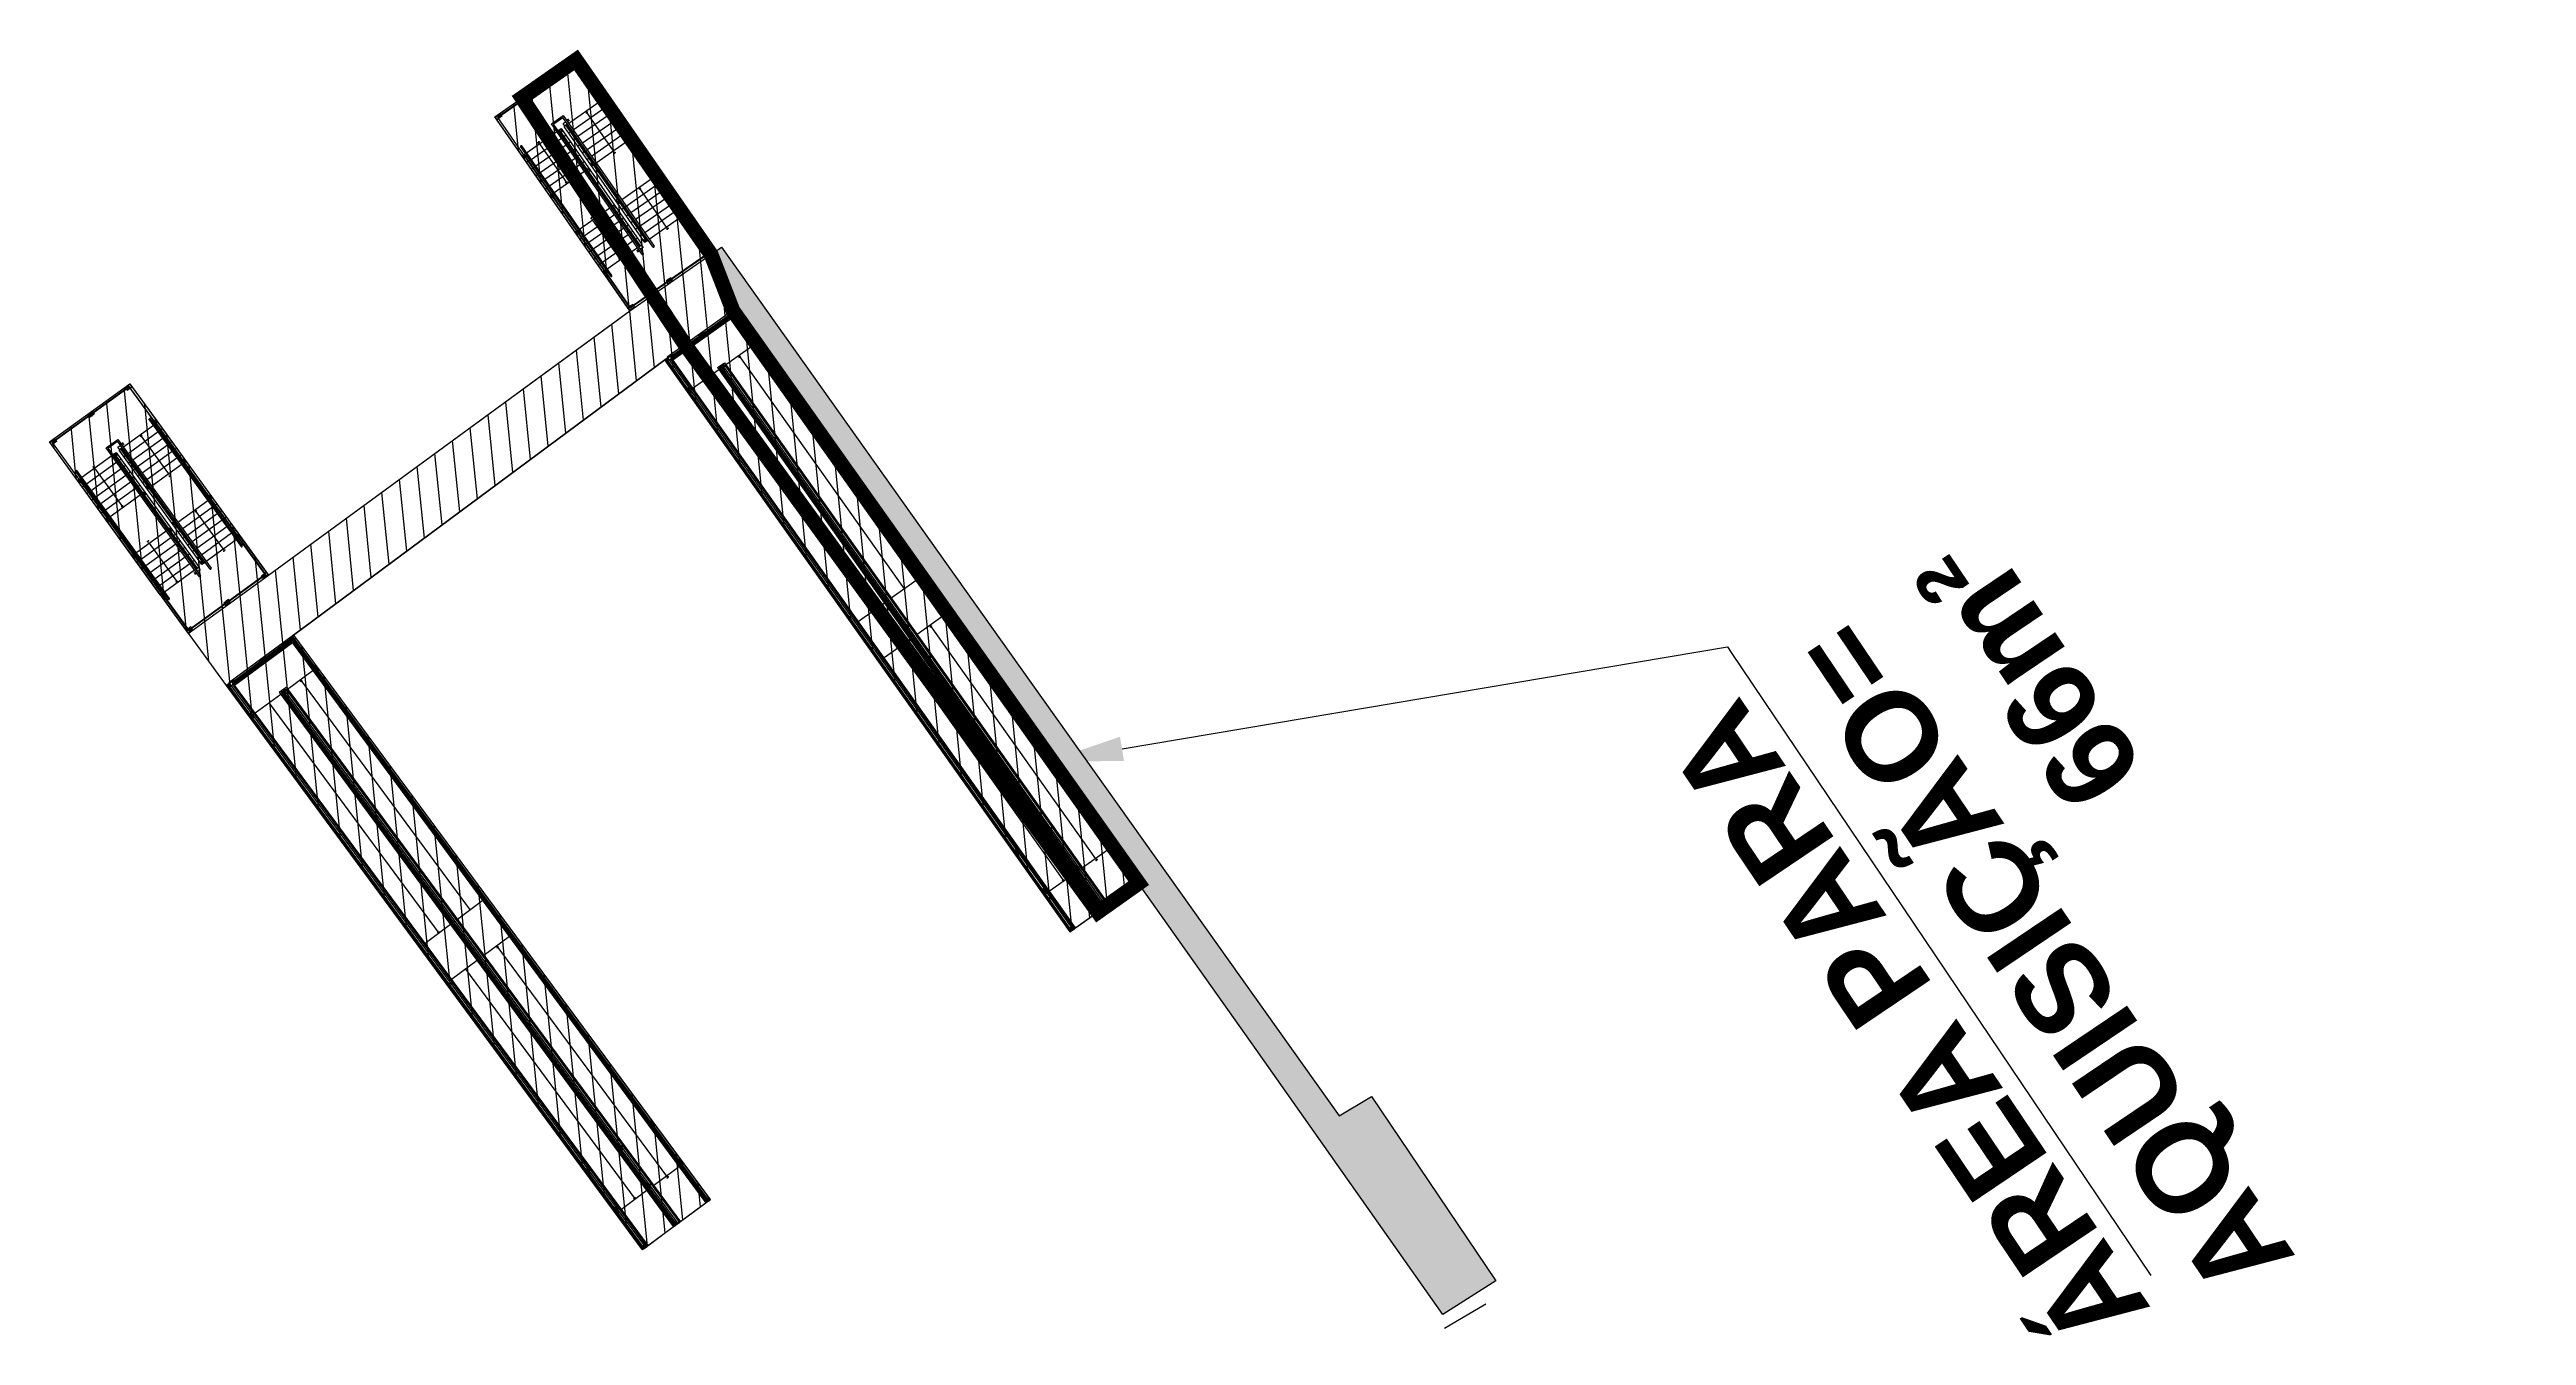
# Model space of a CAD drawing. Header units: metres. Extents: x 292198 to 326394, y 7397335 to 7462838.
# Drawn here: x 297081.4 to 297164.6, y 7452504.4 to 7452547.6 of the extents above; entities that cross this region are included whole.
import ezdxf
from ezdxf import colors
from ezdxf.entities.mleader import LeaderData, LeaderLine
from ezdxf.math import Vec2, Vec3

# ---------------------------------------------------------------- set-up
doc = ezdxf.new("R2010")
doc.units = ezdxf.units.M
doc.layers.get('0').update_dxf_attribs({"color": 5})
for name, color, linetype in [('_CALÇADA A CONSTRUIR', 9, 'Continuous'), ('_PASSARELA A CONSTRUIR', 230, 'Continuous'), ('_TEXTOS PASSARELAS', 2, 'Continuous'), ('_ÁREAA DE AQUISIÇÃO', 2, 'Continuous'), ('ARQ-ALV-BXA', 7, 'Continuous'), ('ARQ-AUX', 1, 'Continuous'), ('ARQ-AUX-02', 7, 'Continuous'), ('ARQ-TXT-QDA', 2, 'Continuous')]:
    doc.layers.add(name, color=color, linetype=linetype)
doc.styles.add('ARIAL', font='arial.ttf')
doc.styles.add('Cota', font='romans.shx')

# ---------------------------------------------------------------- blocks, each defined once
blk = doc.blocks.new('A$C0FA2317C')
at = {"layer": 'ARQ-AUX'}
h = blk.add_hatch(color=230, dxfattribs=at)
edge = h.paths.add_edge_path()
edge.add_arc((11.11, 2.017), 0.0136, 180, 540, ccw=False)
h = blk.add_hatch(color=230, dxfattribs=at)
edge = h.paths.add_edge_path()
edge.add_arc((22.21, 2.017), 0.0136, 180, 540, ccw=False)
h = blk.add_hatch(color=230, dxfattribs=at)
edge = h.paths.add_edge_path()
edge.add_arc((1.51, 0.711), 0.0136, 180, 540, ccw=False)
at = {"layer": 'ARQ-ALV-BXA', "color": 230, "ltscale": 5}
for p, q in [((1.6, 2.7), (0.01, 2.7)), ((3.2, 2.7), (1.61, 2.7)), ((22.205, 2.7), (3.21, 2.7)), ((23.56, 2.7), (22.214, 2.7)), ((23.56, 0), (23.56, 2.7)), ((23.56, 0), (23.56, 2.7)), ((1.6, 1.35), (0.01, 1.35)), ((3.2, 1.35), (1.61, 1.35)), ((22.205, 1.35), (3.21, 1.35)), ((21.868, 1.35), (3.226, 1.35)), ((23.56, 0), (0.005, 0))]:
    blk.add_line(p, q, dxfattribs=at)
at = {"layer": 'ARQ-ALV-BXA', "color": 230, "ltscale": 10}
for p, q in [((1.51, 1.529), (1.51, 2.596)), ((11.11, 1.529), (11.11, 2.596)), ((12.61, 1.529), (12.61, 2.596)), ((22.21, 1.529), (22.21, 2.596)), ((1.51, 0.179), (1.51, 1.246)), ((11.11, 0.179), (11.11, 1.246)), ((12.61, 0.179), (12.61, 1.246)), ((22.21, 0.179), (22.21, 1.246))]:
    blk.add_line(p, q, dxfattribs=at)
for points in [[(0.005, 2.596), (0.005, 1.529)], [(0.005, 1.246), (0.005, 0.179)], [(0.005, 0.025), (0.005, 0)]]:
    blk.add_lwpolyline(points, dxfattribs=at)
at = {"layer": 'ARQ-AUX', "color": 230}
for points in [[(0.105, 2.795), (0.105, 2.825), (0, 2.825), (0, 2.795)], [(0.01, 2.725), (0.105, 2.725), (0.105, 2.755)], [(1.61, 2.825), (1.505, 2.825), (1.505, 2.795)], [(1.505, 2.755), (1.505, 2.725), (1.6, 2.725)], [(1.705, 2.795), (1.705, 2.825), (1.61, 2.825)], [(1.61, 2.725), (1.705, 2.725), (1.705, 2.755)], [(3.21, 2.825), (3.105, 2.825), (3.105, 2.795)], [(3.105, 2.755), (3.105, 2.725), (3.2, 2.725)], [(3.305, 2.795), (3.305, 2.825), (3.21, 2.825)], [(3.21, 2.725), (3.305, 2.725), (3.305, 2.755)], [(22.214, 2.825), (22.11, 2.825), (22.11, 2.795)], [(22.11, 2.755), (22.11, 2.725), (22.205, 2.725)], [(22.31, 2.795), (22.31, 2.825), (22.214, 2.825)], [(22.214, 2.725), (22.31, 2.725), (22.31, 2.755)], [(23.535, 2.725), (23.535, 2.825), (23.43, 2.825), (23.43, 2.795)], [(23.43, 2.755), (23.43, 2.725), (23.535, 2.725)], [(23.465, 2.5), (23.435, 2.5), (23.435, 2.7), (23.535, 2.7), (23.535, 2.5), (23.505, 2.5)], [(1.573, 2.045), (1.51, 2.017)], [(11.11, 2.017), (1.51, 2.017)], [(1.573, 1.99), (1.51, 2.017)], [(12.668, 2.045), (12.605, 2.017)], [(12.668, 1.99), (12.605, 2.017)], [(22.21, 2.017), (12.61, 2.017)], [(0.105, 1.445), (0.105, 1.475), (0.01, 1.475)], [(0.01, 1.375), (0.105, 1.375), (0.105, 1.405)], [(1.6, 1.475), (1.505, 1.475), (1.505, 1.445)], [(1.505, 1.405), (1.505, 1.375), (1.6, 1.375)], [(1.705, 1.445), (1.705, 1.475), (1.61, 1.475)], [(1.61, 1.375), (1.705, 1.375), (1.705, 1.405)], [(3.2, 1.475), (3.105, 1.475), (3.105, 1.445)], [(3.105, 1.405), (3.105, 1.375), (3.2, 1.375)], [(3.305, 1.445), (3.305, 1.475), (3.21, 1.475)], [(3.21, 1.375), (3.305, 1.375), (3.305, 1.405)], [(22.205, 1.475), (22.11, 1.475), (22.11, 1.445)], [(22.11, 1.405), (22.11, 1.375), (22.205, 1.375)], [(23.435, 1.33), (23.435, 1.425), (23.465, 1.425)], [(23.465, 1.225), (23.435, 1.225), (23.435, 1.32)], [(23.505, 1.425), (23.535, 1.425), (23.535, 1.225), (23.505, 1.225)], [(0, 0.055), (0, 0.025), (0.105, 0.025), (0.105, 0.055)], [(0.105, 0.095), (0.105, 0.125), (0.01, 0.125)], [(1.6, 0.125), (1.505, 0.125), (1.505, 0.095)], [(1.505, 0.055), (1.505, 0.025), (1.61, 0.025)], [(11.11, 0.711), (1.51, 0.711)], [(1.705, 0.095), (1.705, 0.125), (1.61, 0.125)], [(1.61, 0.025), (1.705, 0.025), (1.705, 0.055)], [(3.2, 0.125), (3.105, 0.125), (3.105, 0.095)], [(3.105, 0.055), (3.105, 0.025), (3.21, 0.025)], [(3.305, 0.095), (3.305, 0.125), (3.21, 0.125)], [(3.21, 0.025), (3.305, 0.025), (3.305, 0.055)], [(11.047, 0.739), (11.11, 0.711)], [(11.047, 0.684), (11.11, 0.711)], [(22.21, 0.711), (12.61, 0.711)], [(22.205, 0.125), (22.11, 0.125), (22.11, 0.095)], [(22.11, 0.055), (22.11, 0.025), (22.214, 0.025)], [(22.147, 0.739), (22.21, 0.711)], [(22.147, 0.684), (22.21, 0.711)], [(22.31, 0.095), (22.31, 0.125), (22.214, 0.125)], [(22.214, 0.025), (22.31, 0.025), (22.31, 0.055)], [(23.435, 0.055), (23.435, 0), (23.535, 0), (23.535, 0.2), (23.505, 0.2)], [(23.465, 0.2), (23.435, 0.2), (23.435, 0.095)]]:
    blk.add_lwpolyline(points, dxfattribs=at)
for points in [[(0.01, 2.755), (0, 2.755), (0, 2.64), (0.01, 2.64)], [(1.61, 2.755), (1.6, 2.755), (1.6, 2.64), (1.61, 2.64)], [(3.21, 2.755), (3.2, 2.755), (3.2, 2.64), (3.21, 2.64)], [(22.214, 2.755), (22.205, 2.755), (22.205, 2.64), (22.214, 2.64)], [(0.01, 1.445), (0, 1.445), (0, 1.485), (0.01, 1.485)], [(0.01, 1.405), (0, 1.405), (0, 1.29), (0.01, 1.29)], [(1.61, 1.445), (1.6, 1.445), (1.6, 1.485), (1.61, 1.485)], [(1.61, 1.405), (1.6, 1.405), (1.6, 1.29), (1.61, 1.29)], [(3.21, 1.445), (3.2, 1.445), (3.2, 1.485), (3.21, 1.485)], [(3.21, 1.405), (3.2, 1.405), (3.2, 1.29), (3.21, 1.29)], [(22.214, 1.445), (22.205, 1.445), (22.205, 1.485), (22.214, 1.485)], [(22.214, 1.405), (22.205, 1.405), (22.205, 1.29), (22.214, 1.29)], [(23.425, 1.33), (23.465, 1.33), (23.465, 1.32), (23.425, 1.32)], [(0.01, 0.095), (0, 0.095), (0, 0.135), (0.01, 0.135)], [(1.61, 0.095), (1.6, 0.095), (1.6, 0.135), (1.61, 0.135)], [(3.21, 0.095), (3.2, 0.095), (3.2, 0.135), (3.21, 0.135)], [(22.214, 0.095), (22.205, 0.095), (22.205, 0.135), (22.214, 0.135)]]:
    blk.add_lwpolyline(points, close=True, dxfattribs=at)
for centre in [(11.11, 2.017), (22.21, 2.017), (1.51, 0.711)]:
    blk.add_circle(centre, 0.0136, dxfattribs=at)
at = {"layer": 'ARQ-AUX-02', "color": 230}
for p, q in [((0, 2.64), (23.425, 2.64)), ((0, 2.596), (23.38, 2.596)), ((23.425, 0.135), (23.425, 2.64)), ((23.465, 0.095), (23.465, 2.605)), ((23.505, 0.055), (23.505, 2.605)), ((22.299, 1.529), (0, 1.529)), ((22.254, 1.485), (0, 1.485)), ((22.254, 1.29), (0, 1.29)), ((22.299, 1.246), (0, 1.246)), ((22.254, 1.485), (22.254, 1.29)), ((22.299, 1.529), (22.299, 1.246)), ((0, 0.179), (23.38, 0.179)), ((0, 0.135), (23.425, 0.135))]:
    blk.add_line(p, q, dxfattribs=at)
for points in [[(0.01, 2.755), (0, 2.755), (0, 2.795), (0.01, 2.795)], [(1.61, 2.755), (1.6, 2.755), (1.6, 2.795), (1.61, 2.795)], [(3.21, 2.755), (3.2, 2.755), (3.2, 2.795), (3.21, 2.795)], [(22.214, 2.755), (22.205, 2.755), (22.205, 2.795), (22.214, 2.795)], [(23.465, 2.605), (23.465, 2.595), (23.505, 2.595), (23.505, 2.605)], [(23.535, 2.755), (23.525, 2.755), (23.525, 2.795), (23.535, 2.795)], [(0.01, 1.405), (0, 1.405), (0, 1.445), (0.01, 1.445)], [(1.61, 1.405), (1.6, 1.405), (1.6, 1.445), (1.61, 1.445)], [(3.21, 1.405), (3.2, 1.405), (3.2, 1.445), (3.21, 1.445)], [(22.214, 1.405), (22.205, 1.405), (22.205, 1.445), (22.214, 1.445)], [(23.465, 1.33), (23.465, 1.32), (23.505, 1.32), (23.505, 1.33)], [(0.01, 0.055), (0, 0.055), (0, 0.095), (0.01, 0.095)], [(1.61, 0.055), (1.6, 0.055), (1.6, 0.095), (1.61, 0.095)], [(3.21, 0.055), (3.2, 0.055), (3.2, 0.095), (3.21, 0.095)], [(22.214, 0.055), (22.205, 0.055), (22.205, 0.095), (22.214, 0.095)], [(23.465, 0.095), (23.465, 0.105), (23.505, 0.105), (23.505, 0.095)], [(23.495, 0.095), (23.505, 0.095), (23.505, 0.055), (23.495, 0.055)]]:
    blk.add_lwpolyline(points, close=True, dxfattribs=at)
for points in [[(0.01, 2.795), (23.525, 2.795)], [(0.01, 2.755), (23.525, 2.755)], [(23.38, 2.596), (23.38, 0.179)], [(23.425, 2.64), (23.425, 0.135)], [(0.01, 1.445), (22.205, 1.445)], [(22.205, 1.405), (0.01, 1.405)], [(23.465, 0.095), (0.01, 0.095)], [(0.01, 0.055), (23.505, 0.055)]]:
    blk.add_lwpolyline(points, dxfattribs=at)
at = {"layer": 'ARQ-TXT-QDA', "color": 230, "insert": (1.476, 0.735), "char_height": 0.06, "attachment_point": 3, "rotation": 0, "style": 'Cota'}
blk.add_mtext_dynamic_manual_height_columns('S', width=0.20593, gutter_width=1, heights=[0], dxfattribs=at)
blk = doc.blocks.new('A$C2B945DDC')
at = {"layer": 'ARQ-AUX'}
h = blk.add_hatch(color=230, dxfattribs=at)
edge = h.paths.add_edge_path()
edge.add_arc((3.22, 2.624), 0.0136, 360, 720, ccw=False)
h = blk.add_hatch(color=230, dxfattribs=at)
edge = h.paths.add_edge_path()
edge.add_arc((6.34, 2.624), 0.0136, 360, 720, ccw=False)
h = blk.add_hatch(color=230, dxfattribs=at)
edge = h.paths.add_edge_path()
edge.add_arc((1.6, 0.72), 0.0136, 180, 540, ccw=False)
h = blk.add_hatch(color=230, dxfattribs=at)
edge = h.paths.add_edge_path()
edge.add_arc((4.72, 0.72), 0.0136, 180, 540, ccw=False)
at = {"color": 230, "ltscale": 20}
for centre, start, end in [((1.322, 3.177), 89.98701, 270.01299), ((6.618, 3.177), 269.98701, 90.01299), ((1.322, 1.892), 89.98701, 270.01299), ((1.322, 1.452), 89.98701, 270.01299), ((1.322, 0.167), 89.98701, 270.01299)]:
    blk.add_arc(centre, 0.0222, start, end, dxfattribs=at)
at = {"layer": 'ARQ-ALV-BXA', "color": 230, "ltscale": 10}
for points in [[(1.6, 3.334), (0, 3.334), (0, 0.009), (1.6, 0.009)], [(1.6, 3.334), (6.34, 3.334), (6.34, 3.199)], [(1.6, 3.334), (1.6, 3.199)], [(1.87, 3.334), (1.87, 3.269)], [(2.14, 3.334), (2.14, 3.269)], [(2.41, 3.334), (2.41, 3.269)], [(2.68, 3.334), (2.68, 3.269)], [(2.95, 3.334), (2.95, 3.269)], [(3.22, 3.334), (3.22, 1.914)], [(4.72, 3.334), (4.72, 3.199)], [(4.99, 3.334), (4.99, 3.269)], [(5.26, 3.334), (5.26, 3.269)], [(5.53, 3.334), (5.53, 3.269)], [(5.8, 3.334), (5.8, 3.269)], [(6.07, 3.334), (6.07, 3.269)], [(1.6, 3.155), (1.6, 1.914)], [(1.87, 3.249), (1.87, 3.199)], [(1.87, 3.155), (1.87, 1.914)], [(2.14, 3.249), (2.14, 3.199)], [(2.14, 3.155), (2.14, 1.914)], [(2.41, 3.249), (2.41, 3.199)], [(2.41, 3.155), (2.41, 1.914)], [(2.68, 3.249), (2.68, 3.199)], [(2.68, 3.155), (2.68, 1.914)], [(2.95, 3.249), (2.95, 3.199)], [(2.95, 3.155), (2.95, 1.914)], [(4.72, 3.155), (4.72, 1.914)], [(4.99, 3.249), (4.99, 3.199)], [(4.99, 3.155), (4.99, 1.734)], [(5.26, 3.249), (5.26, 3.199)], [(5.26, 3.155), (5.26, 1.914)], [(5.53, 3.249), (5.53, 3.199)], [(5.53, 3.155), (5.53, 1.914)], [(5.8, 3.249), (5.8, 3.199)], [(5.8, 3.155), (5.8, 1.914)], [(6.07, 3.249), (6.07, 3.199)], [(6.07, 3.155), (6.07, 1.914)], [(6.34, 3.155), (6.34, 1.914)], [(1.6, 1.869), (1.6, 1.734)], [(6.34, 1.734), (1.6, 1.734)], [(1.87, 1.869), (1.87, 1.819)], [(1.87, 1.799), (1.87, 1.734)], [(2.14, 1.869), (2.14, 1.819)], [(2.14, 1.799), (2.14, 1.734)], [(2.41, 1.869), (2.41, 1.819)], [(2.41, 1.799), (2.41, 1.734)], [(2.68, 1.869), (2.68, 1.819)], [(2.68, 1.799), (2.68, 1.734)], [(2.95, 1.869), (2.95, 1.819)], [(2.95, 1.799), (2.95, 1.734)], [(3.22, 1.869), (3.22, 1.734)], [(4.72, 1.869), (4.72, 1.734)], [(5.26, 1.869), (5.26, 1.819)], [(5.26, 1.799), (5.26, 1.734)], [(5.53, 1.869), (5.53, 1.819)], [(5.53, 1.799), (5.53, 1.734)], [(5.8, 1.869), (5.8, 1.819)], [(5.8, 1.799), (5.8, 1.734)], [(6.07, 1.869), (6.07, 1.819)], [(6.07, 1.799), (6.07, 1.734)], [(6.34, 1.869), (6.34, 1.734)], [(1.6, 1.474), (1.6, 1.609)], [(1.6, 1.609), (6.34, 1.609)], [(1.6, 0.189), (1.6, 1.43)], [(1.87, 1.544), (1.87, 1.609)], [(1.87, 1.474), (1.87, 1.524)], [(1.87, 0.189), (1.87, 1.43)], [(2.14, 1.544), (2.14, 1.609)], [(2.14, 1.474), (2.14, 1.524)], [(2.14, 0.189), (2.14, 1.43)], [(2.41, 1.544), (2.41, 1.609)], [(2.41, 1.474), (2.41, 1.524)], [(2.41, 0.189), (2.41, 1.43)], [(2.68, 1.544), (2.68, 1.609)], [(2.68, 1.474), (2.68, 1.524)], [(2.68, 0.189), (2.68, 1.43)], [(2.95, 0.189), (2.95, 1.609)], [(3.22, 1.474), (3.22, 1.609)], [(3.22, 0.189), (3.22, 1.43)], [(4.72, 1.474), (4.72, 1.609)], [(4.72, 0.009), (4.72, 1.43)], [(4.99, 1.544), (4.99, 1.609)], [(4.99, 1.474), (4.99, 1.524)], [(4.99, 0.189), (4.99, 1.43)], [(5.26, 1.544), (5.26, 1.609)], [(5.26, 1.474), (5.26, 1.524)], [(5.26, 0.189), (5.26, 1.43)], [(5.53, 1.544), (5.53, 1.609)], [(5.53, 1.474), (5.53, 1.524)], [(5.53, 0.189), (5.53, 1.43)], [(5.8, 1.544), (5.8, 1.609)], [(5.8, 1.474), (5.8, 1.524)], [(5.8, 0.189), (5.8, 1.43)], [(6.07, 1.544), (6.07, 1.609)], [(6.07, 1.474), (6.07, 1.524)], [(6.07, 0.189), (6.07, 1.43)], [(6.34, 1.474), (6.34, 1.609)], [(6.34, 0.189), (6.34, 1.43)], [(6.34, 0.009), (1.6, 0.009), (1.6, 0.144)], [(1.87, 0.094), (1.87, 0.144)], [(1.87, 0.009), (1.87, 0.074)], [(2.14, 0.094), (2.14, 0.144)], [(2.14, 0.009), (2.14, 0.074)], [(2.41, 0.094), (2.41, 0.144)], [(2.41, 0.009), (2.41, 0.074)], [(2.68, 0.094), (2.68, 0.144)], [(2.68, 0.009), (2.68, 0.074)], [(2.95, 0.094), (2.95, 0.144)], [(2.95, 0.009), (2.95, 0.074)], [(3.22, 0.009), (3.22, 0.144)], [(4.99, 0.094), (4.99, 0.144)], [(4.99, 0.009), (4.99, 0.074)], [(5.26, 0.094), (5.26, 0.144)], [(5.26, 0.009), (5.26, 0.074)], [(5.53, 0.094), (5.53, 0.144)], [(5.53, 0.009), (5.53, 0.074)], [(5.8, 0.094), (5.8, 0.144)], [(5.8, 0.009), (5.8, 0.074)], [(6.07, 0.094), (6.07, 0.144)], [(6.07, 0.009), (6.07, 0.074)], [(6.34, 0.009), (6.34, 0.144)]]:
    blk.add_lwpolyline(points, dxfattribs=at)
at = {"layer": 'ARQ-AUX', "color": 230}
for points in [[(0.095, 3.134), (0.125, 3.134), (0.125, 3.334), (0.025, 3.334), (0.025, 3.134), (0.055, 3.134)], [(7.845, 3.134), (7.815, 3.134), (7.815, 3.334), (7.915, 3.334), (7.915, 3.134), (7.885, 3.134)], [(1.6, 3.269), (1.6, 3.269), (1.6, 3.309), (1.495, 3.309), (1.495, 3.209), (1.59, 3.209)], [(1.6, 3.209), (1.6, 3.209)], [(1.663, 2.652), (1.6, 2.624)], [(3.22, 2.624), (1.6, 2.624)], [(1.663, 2.596), (1.6, 2.624)], [(3.22, 3.269), (3.22, 3.269), (3.22, 3.309), (3.115, 3.309), (3.115, 3.269)], [(3.115, 3.249), (3.115, 3.209), (3.21, 3.209)], [(4.72, 3.269), (4.72, 3.269), (4.72, 3.309), (4.615, 3.309), (4.615, 3.269)], [(4.615, 3.249), (4.615, 3.209), (4.71, 3.209)], [(4.783, 2.652), (4.72, 2.624)], [(6.34, 2.624), (4.72, 2.624)], [(4.783, 2.596), (4.72, 2.624)], [(6.34, 3.269), (6.34, 3.269), (6.34, 3.309), (6.235, 3.309), (6.235, 3.269)], [(6.235, 3.249), (6.235, 3.209), (6.33, 3.209)], [(0.065, 1.772), (0.025, 1.772), (0.025, 1.572), (0.065, 1.572)], [(0.125, 1.677), (0.125, 1.772), (0.085, 1.772)], [(0.085, 1.572), (0.125, 1.572), (0.125, 1.667)], [(1.6, 1.799), (1.6, 1.799), (1.6, 1.759), (1.495, 1.759), (1.495, 1.859), (1.59, 1.859)], [(3.115, 1.819), (3.115, 1.859), (3.21, 1.859)], [(3.22, 1.799), (3.22, 1.799), (3.22, 1.759), (3.115, 1.759), (3.115, 1.799)], [(4.615, 1.819), (4.615, 1.859), (4.71, 1.859)], [(4.72, 1.799), (4.72, 1.799), (4.72, 1.759), (4.615, 1.759), (4.615, 1.799)], [(6.235, 1.819), (6.235, 1.859), (6.33, 1.859)], [(6.34, 1.799), (6.34, 1.799), (6.34, 1.759), (6.235, 1.759), (6.235, 1.799)], [(7.815, 1.677), (7.815, 1.772), (7.855, 1.772)], [(7.855, 1.572), (7.815, 1.572), (7.815, 1.667)], [(7.875, 1.772), (7.915, 1.772), (7.915, 1.572), (7.875, 1.572)], [(1.6, 1.544), (1.6, 1.544), (1.6, 1.584), (1.705, 1.584), (1.705, 1.544)], [(1.705, 1.524), (1.705, 1.484), (1.61, 1.484)], [(3.22, 1.544), (3.22, 1.544), (3.22, 1.584), (3.325, 1.584), (3.325, 1.544)], [(3.325, 1.524), (3.325, 1.484), (3.23, 1.484)], [(4.72, 1.544), (4.72, 1.544), (4.72, 1.584), (4.825, 1.584), (4.825, 1.544)], [(4.825, 1.524), (4.825, 1.484), (4.73, 1.484)], [(6.34, 1.544), (6.34, 1.544), (6.34, 1.584), (6.445, 1.584), (6.445, 1.484), (6.35, 1.484)], [(0.125, 0.074), (0.125, 0.009), (0.025, 0.009), (0.025, 0.209), (0.065, 0.209)], [(0.085, 0.209), (0.125, 0.209), (0.125, 0.094)], [(1.6, 0.72), (3.22, 0.72)], [(1.6, 0.074), (1.6, 0.074), (1.6, 0.034), (1.705, 0.034), (1.705, 0.074)], [(1.705, 0.094), (1.705, 0.134), (1.61, 0.134)], [(3.157, 0.747), (3.22, 0.72)], [(3.157, 0.692), (3.22, 0.72)], [(3.22, 0.074), (3.22, 0.074), (3.22, 0.034), (3.325, 0.034), (3.325, 0.074)], [(3.325, 0.094), (3.325, 0.134), (3.23, 0.134)], [(4.72, 0.72), (6.34, 0.72)], [(4.72, 0.074), (4.72, 0.074), (4.72, 0.034), (4.825, 0.034), (4.825, 0.074)], [(4.825, 0.094), (4.825, 0.134), (4.73, 0.134)], [(6.277, 0.747), (6.34, 0.72)], [(6.277, 0.692), (6.34, 0.72)], [(6.34, 0.074), (6.34, 0.074), (6.34, 0.034), (6.445, 0.034), (6.445, 0.134), (6.35, 0.134)], [(6.34, 0.134), (6.34, 0.134)], [(7.815, 0.074), (7.815, 0.009), (7.915, 0.009), (7.915, 0.209), (7.875, 0.209)], [(7.855, 0.209), (7.815, 0.209), (7.815, 0.094)]]:
    blk.add_lwpolyline(points, dxfattribs=at)
for points in [[(1.59, 3.199), (1.59, 3.249), (1.6, 3.249), (1.6, 3.199)], [(3.21, 3.199), (3.21, 3.249), (3.22, 3.249), (3.22, 3.199)], [(4.71, 3.199), (4.71, 3.249), (4.72, 3.249), (4.72, 3.199)], [(6.33, 3.199), (6.33, 3.249), (6.34, 3.249), (6.34, 3.199)], [(0.135, 1.677), (0.095, 1.677), (0.095, 1.667), (0.135, 1.667)], [(1.59, 1.869), (1.59, 1.819), (1.6, 1.819), (1.6, 1.869)], [(3.21, 1.869), (3.21, 1.819), (3.22, 1.819), (3.22, 1.869)], [(4.71, 1.869), (4.71, 1.819), (4.72, 1.819), (4.72, 1.869)], [(6.33, 1.869), (6.33, 1.819), (6.34, 1.819), (6.34, 1.869)], [(7.805, 1.677), (7.845, 1.677), (7.845, 1.667), (7.805, 1.667)], [(1.61, 1.474), (1.61, 1.524), (1.6, 1.524), (1.6, 1.474)], [(3.23, 1.474), (3.23, 1.524), (3.22, 1.524), (3.22, 1.474)], [(4.73, 1.474), (4.73, 1.524), (4.72, 1.524), (4.72, 1.474)], [(6.35, 1.474), (6.35, 1.524), (6.34, 1.524), (6.34, 1.474)], [(1.61, 0.144), (1.61, 0.094), (1.6, 0.094), (1.6, 0.144)], [(3.23, 0.144), (3.23, 0.094), (3.22, 0.094), (3.22, 0.144)], [(4.73, 0.144), (4.73, 0.094), (4.72, 0.094), (4.72, 0.144)], [(6.35, 0.144), (6.35, 0.094), (6.34, 0.094), (6.34, 0.144)]]:
    blk.add_lwpolyline(points, close=True, dxfattribs=at)
for centre in [(3.22, 2.624), (6.34, 2.624), (1.6, 0.72), (4.72, 0.72)]:
    blk.add_circle(centre, 0.0136, dxfattribs=at)
at = {"layer": 'ARQ-AUX-02', "color": 230}
for p, q in [((0.065, 0.074), (0.065, 3.239)), ((0.075, 3.269), (7.865, 3.269)), ((0.085, 3.249), (6.34, 3.249)), ((0.085, 0.094), (0.085, 3.239)), ((1.322, 3.199), (6.618, 3.199)), ((1.322, 3.155), (6.618, 3.155)), ((7.855, 0.094), (7.855, 3.239)), ((7.875, 0.074), (7.875, 3.239)), ((1.6, 1.819), (6.34, 1.819)), ((1.6, 1.799), (6.34, 1.799)), ((6.34, 1.544), (1.6, 1.544)), ((6.34, 1.524), (1.6, 1.524)), ((6.34, 0.094), (0.075, 0.094)), ((6.34, 0.074), (0.075, 0.074)), ((6.618, 0.189), (1.322, 0.189)), ((6.618, 0.144), (1.322, 0.144))]:
    blk.add_line(p, q, dxfattribs=at)
for points in [[(6.34, 3.334), (7.94, 3.334), (7.94, 0.009), (6.34, 0.009)], [(1.322, 1.914), (6.662, 1.914), (6.662, 1.43), (1.322, 1.43)], [(6.618, 1.869), (1.322, 1.869)], [(6.618, 1.869), (6.618, 1.474)], [(1.322, 1.474), (6.618, 1.474)], [(7.855, 0.094), (6.35, 0.094)], [(6.35, 0.074), (7.875, 0.074)]]:
    blk.add_lwpolyline(points, dxfattribs=at)
for points in [[(0.075, 3.249), (0.065, 3.249), (0.065, 3.269), (0.075, 3.269)], [(0.085, 3.249), (0.085, 3.24), (0.065, 3.24), (0.065, 3.249)], [(1.6, 3.249), (1.59, 3.249), (1.59, 3.269), (1.6, 3.269)], [(3.22, 3.249), (3.21, 3.249), (3.21, 3.269), (3.22, 3.269)], [(4.72, 3.249), (4.71, 3.249), (4.71, 3.269), (4.72, 3.269)], [(6.34, 3.249), (6.33, 3.249), (6.33, 3.269), (6.34, 3.269)], [(7.855, 3.249), (7.855, 3.24), (7.875, 3.24), (7.875, 3.249)], [(7.865, 3.249), (7.875, 3.249), (7.875, 3.269), (7.865, 3.269)], [(0.095, 1.677), (0.095, 1.667), (0.055, 1.667), (0.055, 1.677)], [(1.6, 1.819), (1.59, 1.819), (1.59, 1.799), (1.6, 1.799)], [(3.22, 1.819), (3.21, 1.819), (3.21, 1.799), (3.22, 1.799)], [(4.72, 1.819), (4.71, 1.819), (4.71, 1.799), (4.72, 1.799)], [(6.34, 1.819), (6.33, 1.819), (6.33, 1.799), (6.34, 1.799)], [(7.845, 1.677), (7.845, 1.667), (7.885, 1.667), (7.885, 1.677)], [(1.6, 1.524), (1.61, 1.524), (1.61, 1.544), (1.6, 1.544)], [(3.22, 1.524), (3.23, 1.524), (3.23, 1.544), (3.22, 1.544)], [(4.72, 1.524), (4.73, 1.524), (4.73, 1.544), (4.72, 1.544)], [(6.34, 1.524), (6.35, 1.524), (6.35, 1.544), (6.34, 1.544)], [(0.085, 0.094), (0.085, 0.104), (0.065, 0.104), (0.065, 0.094)], [(0.075, 0.094), (0.065, 0.094), (0.065, 0.074), (0.075, 0.074)], [(1.6, 0.094), (1.61, 0.094), (1.61, 0.074), (1.6, 0.074)], [(3.22, 0.094), (3.23, 0.094), (3.23, 0.074), (3.22, 0.074)], [(4.72, 0.094), (4.73, 0.094), (4.73, 0.074), (4.72, 0.074)], [(6.34, 0.094), (6.35, 0.094), (6.35, 0.074), (6.34, 0.074)], [(7.855, 0.094), (7.855, 0.104), (7.875, 0.104), (7.875, 0.094)], [(7.865, 0.094), (7.875, 0.094), (7.875, 0.074), (7.865, 0.074)]]:
    blk.add_lwpolyline(points, close=True, dxfattribs=at)
at = {"layer": 'ARQ-TXT-QDA', "color": 230, "char_height": 0.06, "width": 2.66862, "attachment_point": 3, "style": 'Cota'}
for insert, rotation in [((3.27, 2.581), 180), ((6.371, 2.59), 180), ((1.569, 0.754), 0), ((4.67, 0.763), 0)]:
    blk.add_mtext('S', dxfattribs=dict(at, insert=insert, rotation=rotation))
at = {"layer": 'ARQ-TXT-QDA', "color": 230, "char_height": 0.06, "attachment_point": 3, "style": 'Cota'}
for insert, rotation in [((1.451, 1.939), 180), ((6.489, 1.405), 0)]:
    blk.add_mtext_dynamic_manual_height_columns('14', width=0.20593, gutter_width=1, heights=[0], dxfattribs=dict(at, insert=insert, rotation=rotation))

msp = doc.modelspace()

# ---------------------------------------------------------------- hatches: boundary and pattern name
at = {"layer": '_CALÇADA A CONSTRUIR'}
h = msp.add_hatch(color=9, dxfattribs=at)
h.dxf.hatch_style = 1
h.paths.add_polyline_path([(297103.608, 7452540.7), (297103.957, 7452540.938), (297113.989, 7452526.838), (297124.698, 7452511.787), (297125.786, 7452512.434), (297129.957, 7452506.249), (297128.181, 7452505.122), (297121.91, 7452514.008), (297104.341, 7452538.813)])
at = {"layer": '_PASSARELA A CONSTRUIR', "ltscale": 0.1, "transparency": 33554687}
h = msp.add_hatch(dxfattribs=at)
h.set_pattern_fill('ANSI31', color=256, scale=0.2, angle=50.73895)
h.set_pattern_definition([(95.738946713, (746741.4089, 7609.61447), (-0.63181727055, -0.06349753249), [])])
h.paths.add_polyline_path([(297081.395, 7452534.408), (297084.088, 7452536.358), (297088.753, 7452529.934), (297100.886, 7452538.801), (297096.349, 7452545.323), (297099.077, 7452547.224), (297103.599, 7452540.724), (297104.341, 7452538.813), (297117.967, 7452519.594), (297115.662, 7452517.96), (297102.051, 7452537.159), (297089.59, 7452527.922), (297103.582, 7452508.969), (297101.31, 7452507.291), (297087.332, 7452526.225)])

# ---------------------------------------------------------------- linework, layer by layer
at = {"layer": '_CALÇADA A CONSTRUIR', "color": 1}
msp.add_lwpolyline([(297103.608, 7452540.7), (297103.957, 7452540.938), (297113.989, 7452526.838), (297124.698, 7452511.787), (297124.698, 7452511.787), (297125.786, 7452512.434), (297129.957, 7452506.249), (297128.181, 7452505.122), (297121.91, 7452514.008), (297104.341, 7452538.813), (297103.608, 7452540.7), (297103.608, 7452540.7)], dxfattribs=at)
at = {"layer": '_CALÇADA A CONSTRUIR', "flags": 128}
msp.add_lwpolyline([(297129.624, 7452505.459), (297128.232, 7452504.65)], dxfattribs=at)
at = {"layer": '_PASSARELA A CONSTRUIR'}
for points in [[(297081.395, 7452534.408), (297084.088, 7452536.358), (297088.753, 7452529.934), (297100.886, 7452538.801), (297096.349, 7452545.323), (297099.077, 7452547.224), (297103.599, 7452540.724), (297104.341, 7452538.813), (297117.967, 7452519.594), (297115.662, 7452517.96), (297115.662, 7452517.96), (297115.662, 7452517.96), (297115.662, 7452517.96), (297102.051, 7452537.159), (297089.59, 7452527.922), (297103.582, 7452508.969), (297103.582, 7452508.969), (297103.582, 7452508.969), (297101.31, 7452507.291), (297087.332, 7452526.225), (297081.395, 7452534.408)], [(297088.753, 7452529.934), (297100.624, 7452538.618)], [(297089.59, 7452527.922), (297102.051, 7452537.159)]]:
    msp.add_lwpolyline(points, dxfattribs=at)
at = {"layer": '_ÁREAA DE AQUISIÇÃO', "const_width": 0.5, "flags": 128}
msp.add_lwpolyline([(297116.596, 7452518.622), (297117.967, 7452519.594), (297117.967, 7452519.594), (297117.967, 7452519.594), (297117.967, 7452519.594), (297117.967, 7452519.594), (297104.341, 7452538.813), (297103.608, 7452540.7), (297099.075, 7452547.227), (297097.257, 7452545.955), (297102.733, 7452537.673), (297116.596, 7452518.622)], dxfattribs=at)

# ---------------------------------------------------------------- block references
for name, p, rotation in [('A$C2B945DDC', (297103.621, 7452540.709), 124.8241988197167), ('A$C0FA2317C', (297117.967, 7452519.594), 125.3351635309554), ('A$C2B945DDC', (297088.753, 7452529.934), 125.915905958104), ('A$C0FA2317C', (297103.582, 7452508.969), 126.4348980745654)]:
    msp.add_blockref(name, p, dxfattribs=dict(rotation=rotation))

# ---------------------------------------------------------------- leaders
at = {"layer": '_TEXTOS PASSARELAS'}
ml = msp.add_multileader_mtext('Standard', dxfattribs=at)
ml.set_content('{\\fArial|b1|i0|c0|p34;ÁREA PARA\\PAQUISIÇÃO=\\P66m²}', color=256, style='ARIAL')
ml.set_leader_properties()
ml.build(insert=Vec2(0, 0))
ml.multileader.update_dxf_attribs({"text_right_attachment_type": 6, "dogleg_length": 0.54, "arrow_head_size": 2.52})
ctx = ml.context
ctx.base_point, ctx.char_height, ctx.arrow_head_size, ctx.landing_gap_size, ctx.plane_origin, ctx.plane_x_axis, ctx.plane_y_axis = Vec3(297152.092, 7452502.509), 3, 2.52, 1.26, Vec3(297138.165, 7452513.119), Vec3(-0.558933, 0.829213), Vec3(-0.829213, -0.558933)
ctx.right_attachment, ctx.text_align_type = 6, 2
notes = []
notes.append((ctx, [(0, (1, 1, 0), (297137.733, 7452527.524), (0.558933, -0.829213), 0.227, [(0, [(297114.923, 7452523.683)], 0, [])])]))
ctx.mtext.insert, ctx.mtext.text_direction, ctx.mtext.rotation, ctx.mtext.alignment, ctx.mtext.line_spacing_style, ctx.mtext.flow_direction = Vec3(297135.579, 7452524.279), Vec3(-0.558933, 0.829213), 2.163894, 3, 2, 5
for ctx, leaders in notes:
    for number, flags, end, landing, length, lines in leaders:
        leader = LeaderData()
        leader.index, (leader.has_last_leader_line, leader.has_dogleg_vector, leader.attachment_direction) = number, flags
        leader.last_leader_point, leader.dogleg_vector, leader.dogleg_length = Vec3(end), Vec3(landing), length
        for number, points, colour, breaks in lines:
            line = LeaderLine()
            line.index, line.vertices, line.color, line.breaks = number, Vec3.list(points), colors.encode_raw_color(colour), breaks
            leader.lines.append(line)
        ctx.leaders.append(leader)

doc.saveas('drawing.dxf')
